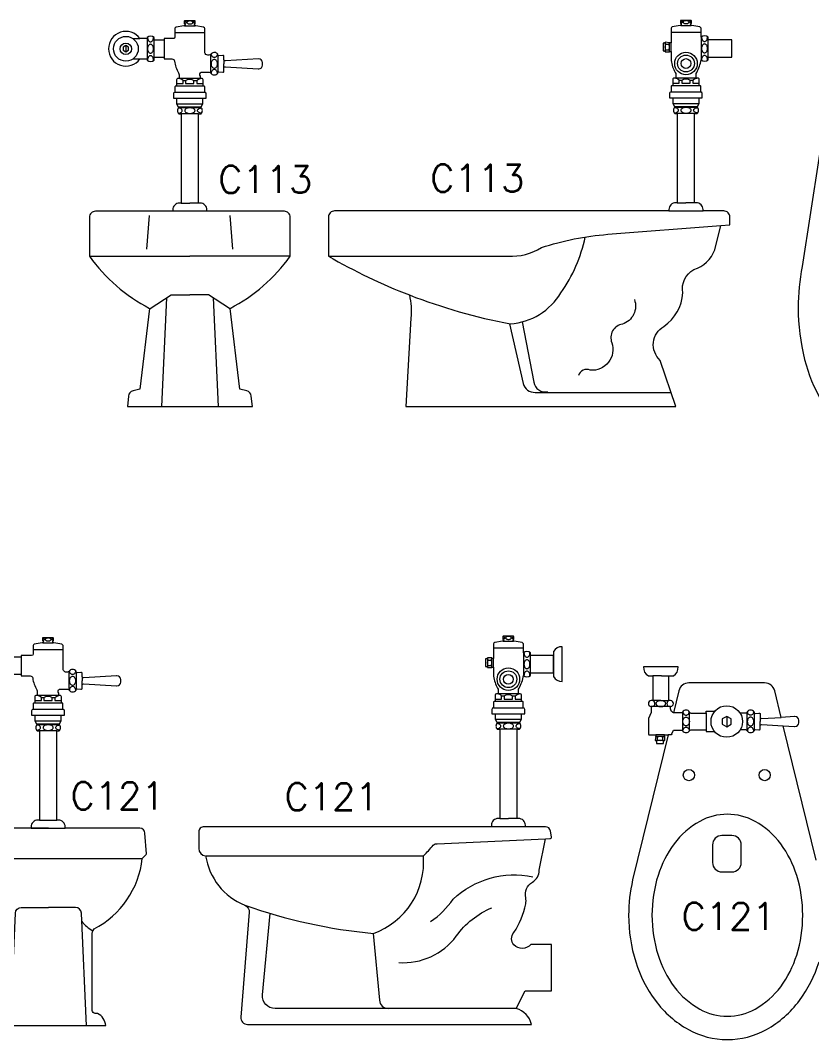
# Model space of a CAD drawing. Header units: inches. Extents: x -2548 to -2391, y 2200 to 2352.
# Drawn here: x -2443.529 to -2440.609, y 2324.328 to 2328.086 of the extents above; entities that cross this region are included whole.
import ezdxf
from ezdxf.enums import TextEntityAlignment as Align

# ---------------------------------------------------------------- set-up
doc = ezdxf.new("R2010")
doc.units = ezdxf.units.IN
doc.header["$MEASUREMENT"] = 0
for name, color, linetype in [('WC-DET1', 15, 'Continuous'), ('WC-DET2', 10, 'Continuous'), ('WC-OUT', 7, 'Continuous'), ('WC-SERIAL', 4, 'Continuous')]:
    doc.layers.add(name, color=color, linetype=linetype)
doc.styles.add('ROMANS', font='romans', dxfattribs={"height": 0.1})

msp = doc.modelspace()

# ---------------------------------------------------------------- linework, layer by layer
at = {"layer": 'WC-DET1', "color": 1}
for p, q in [((-2441.13041, 2327.97184), (-2441.13041, 2328.00384)), ((-2441.02041, 2328.02404), (-2441.02041, 2327.94104)), ((-2442.80108, 2327.95789), (-2442.80108, 2327.89389)), ((-2443.11391, 2327.94389), (-2443.08825, 2327.94389)), ((-2442.84152, 2327.38232), (-2442.96708, 2327.38232)), ((-2441.13869, 2327.38352), (-2441.01313, 2327.38352)), ((-2441.67491, 2325.75402), (-2441.67491, 2325.67102)), ((-2441.78491, 2325.70182), (-2441.78491, 2325.73382)), ((-2443.32341, 2325.68322), (-2443.32341, 2325.61922)), ((-2441.08845, 2325.5362), (-2441.08845, 2325.53389)), ((-2441.08845, 2325.53389), (-2441.08845, 2325.5332)), ((-2441.08845, 2325.5332), (-2441.08845, 2325.4692)), ((-2440.92545, 2325.5202), (-2440.92545, 2325.4822)), ((-2440.8248, 2325.5362), (-2440.8248, 2325.53389)), ((-2440.8248, 2325.53389), (-2440.8248, 2325.5332)), ((-2440.8248, 2325.5332), (-2440.8248, 2325.4692)), ((-2441.08845, 2325.4692), (-2441.08845, 2325.4672)), ((-2440.8248, 2325.4692), (-2440.8248, 2325.4672)), ((-2443.48941, 2325.10765), (-2443.36384, 2325.10765)), ((-2441.66762, 2325.11345), (-2441.79319, 2325.11345)), ((-2443.77204, 2324.99625), (-2443.07922, 2324.99625))]:
    msp.add_line(p, q, dxfattribs=at)
for points in [[(-2442.92408, 2328.06589), (-2442.88508, 2328.06589)], [(-2441.09541, 2328.06704), (-2441.05641, 2328.06704)], [(-2442.95908, 2328.04189), (-2442.84908, 2328.04189)], [(-2441.13041, 2328.04304), (-2441.02041, 2328.04304)], [(-2443.11391, 2328.01889), (-2443.08825, 2328.01889)], [(-2442.99908, 2328.01289), (-2442.99908, 2327.94989)], [(-2441.15241, 2328.00184), (-2441.15241, 2327.97384)], [(-2441.13641, 2327.97184), (-2441.13641, 2328.00384)], [(-2442.82708, 2327.89189), (-2442.82708, 2327.96089)], [(-2442.77908, 2327.94089), (-2442.77908, 2327.92589)], [(-2442.77908, 2327.91089), (-2442.77908, 2327.92589)], [(-2442.95308, 2327.84489), (-2442.85608, 2327.84489)], [(-2442.86508, 2327.87189), (-2442.94408, 2327.87189)], [(-2441.12469, 2327.84604), (-2441.02769, 2327.84604)], [(-2441.03669, 2327.87304), (-2441.11569, 2327.87304)], [(-2442.95908, 2327.82089), (-2442.84952, 2327.82089)], [(-2441.13069, 2327.82204), (-2441.02113, 2327.82204)], [(-2442.95308, 2327.79889), (-2442.85608, 2327.79889)], [(-2442.95308, 2327.77889), (-2442.85608, 2327.77889)], [(-2442.94308, 2327.76789), (-2442.86508, 2327.76789)], [(-2441.12469, 2327.80004), (-2441.02769, 2327.80004)], [(-2441.12469, 2327.78004), (-2441.02769, 2327.78004)], [(-2441.11469, 2327.76904), (-2441.03669, 2327.76904)], [(-2442.9363, 2327.41257), (-2442.9043, 2327.41257)], [(-2442.8723, 2327.41257), (-2442.9043, 2327.41257)], [(-2441.10791, 2327.41372), (-2441.07591, 2327.41372)], [(-2441.04391, 2327.41372), (-2441.07591, 2327.41372)], [(-2443.06263, 2327.24232), (-2443.05263, 2327.36632)], [(-2442.74597, 2327.24232), (-2442.75597, 2327.36632)], [(-2443.27463, 2327.21632), (-2442.9043, 2327.21632)], [(-2442.53397, 2327.21632), (-2442.9043, 2327.21632)], [(-2443.05063, 2327.02432), (-2442.97263, 2327.07432), (-2442.9043, 2327.07432)], [(-2442.98976, 2327.06334), (-2443.00916, 2326.66232)], [(-2442.75797, 2327.02432), (-2442.83597, 2327.07432), (-2442.9043, 2327.07432)], [(-2442.81884, 2327.06334), (-2442.79944, 2326.66232)], [(-2443.44641, 2325.79122), (-2443.40741, 2325.79122)], [(-2441.74991, 2325.79702), (-2441.71091, 2325.79702)], [(-2443.52541, 2325.73822), (-2443.52541, 2325.67522)], [(-2443.48141, 2325.76722), (-2443.37141, 2325.76722)], [(-2441.78491, 2325.77302), (-2441.67491, 2325.77302)], [(-2441.80691, 2325.73182), (-2441.80691, 2325.70382)], [(-2441.79091, 2325.70182), (-2441.79091, 2325.73382)], [(-2443.34941, 2325.61722), (-2443.34941, 2325.68622)], [(-2443.30141, 2325.66622), (-2443.30141, 2325.65122)], [(-2443.30141, 2325.63622), (-2443.30141, 2325.65122)], [(-2443.38741, 2325.59722), (-2443.46641, 2325.59722)], [(-2441.69119, 2325.60302), (-2441.77019, 2325.60302)], [(-2443.47541, 2325.57022), (-2443.37841, 2325.57022)], [(-2441.78519, 2325.55202), (-2441.67562, 2325.55202)], [(-2441.77919, 2325.57602), (-2441.68219, 2325.57602)], [(-2441.13245, 2325.5562), (-2441.20445, 2325.5562)], [(-2443.48141, 2325.54622), (-2443.37184, 2325.54622)], [(-2443.47541, 2325.52422), (-2443.37841, 2325.52422)], [(-2441.77919, 2325.53002), (-2441.68219, 2325.53002)], [(-2441.06245, 2325.4672), (-2441.06245, 2325.5362)], [(-2441.00145, 2325.5332), (-2441.00145, 2325.5392), (-2440.96953, 2325.5392)], [(-2441.00145, 2325.5332), (-2441.00145, 2325.4702)], [(-2440.8508, 2325.4672), (-2440.8508, 2325.5362)], [(-2440.8028, 2325.5162), (-2440.8028, 2325.5012)], [(-2443.47541, 2325.50422), (-2443.37841, 2325.50422)], [(-2443.46541, 2325.49322), (-2443.38741, 2325.49322)], [(-2441.77919, 2325.51002), (-2441.68219, 2325.51002)], [(-2441.76919, 2325.49902), (-2441.69119, 2325.49902)], [(-2440.8028, 2325.4862), (-2440.8028, 2325.5012)], [(-2441.15533, 2325.4522), (-2441.18733, 2325.4522)], [(-2441.18733, 2325.44701), (-2441.15533, 2325.44701)], [(-2441.12845, 2325.4562), (-2441.13045, 2325.4522), (-2441.13583, 2325.4522), (-2441.14169, 2325.4522)], [(-2441.12822, 2325.4562), (-2441.12186, 2325.4692)], [(-2441.12186, 2325.4692), (-2441.08845, 2325.4692)], [(-2441.00145, 2325.4702), (-2441.00145, 2325.4642), (-2440.97037, 2325.4642)], [(-2441.15845, 2325.43101), (-2441.18445, 2325.43101)], [(-2443.45862, 2325.1379), (-2443.39462, 2325.1379)], [(-2441.76241, 2325.1437), (-2441.73041, 2325.1437)], [(-2441.69841, 2325.1437), (-2441.73041, 2325.1437)]]:
    msp.add_lwpolyline(points, dxfattribs=at)
for points in [[(-2443.13996, 2327.99289), (-2443.14992, 2327.98714), (-2443.14992, 2327.97564), (-2443.13996, 2327.96989), (-2443.13, 2327.97564), (-2443.13, 2327.98714)], [(-2440.92545, 2325.5202), (-2440.9419, 2325.5107), (-2440.9419, 2325.4917), (-2440.92545, 2325.4822), (-2440.909, 2325.4917), (-2440.909, 2325.5107)]]:
    msp.add_lwpolyline(points, close=True, dxfattribs=at)
for points in [[(-2443.06208, 2328.01889), (-2443.06208, 2327.94389, 0.3846154)], [(-2443.03608, 2327.94989), (-2443.03608, 2328.01289, 0.3846154)], [(-2440.99441, 2327.95104), (-2440.99441, 2328.01404, 0.3846154)], [(-2442.94308, 2327.76489), (-2442.86508, 2327.76489, -0.4354748)], [(-2441.11469, 2327.76604), (-2441.03669, 2327.76604, -0.4354748)], [(-2442.8723, 2327.74189), (-2442.9363, 2327.74189, -0.4354748)], [(-2441.04391, 2327.74304), (-2441.10791, 2327.74304, -0.4354748)], [(-2442.39225, 2327.21632), (-2441.73174, 2327.21632, 0.1472804), (-2441.60834, 2327.24852, -0.0589533), (-2441.36434, 2327.29732), (-2440.94735, 2327.32934)], [(-2442.09528, 2327.07366, 0.0454933), (-2441.72314, 2326.96712, 0.2435713), (-2441.53654, 2327.08192, 0.1021275), (-2441.44729, 2327.28739, -0.8323567)], [(-2441.26594, 2327.05692, -0.4253999), (-2441.31014, 2326.96632, 0.4831448), (-2441.34914, 2326.89772, -0.537793), (-2441.42874, 2326.79612, 0.4834919), (-2441.47154, 2326.77652, 2.3789866)], [(-2441.72659, 2326.96778), (-2441.67614, 2326.74772, 0.3710331), (-2441.63134, 2326.71472), (-2441.13089, 2326.71472)], [(-2441.67943, 2326.97448), (-2441.63694, 2326.75172, 0.4178894), (-2441.58534, 2326.71712, 0.2594891)], [(-2441.64891, 2325.68102), (-2441.64891, 2325.74402, 0.3846154)], [(-2441.16645, 2325.6702), (-2441.19845, 2325.6702, -0.2932252)], [(-2441.16645, 2325.6702), (-2441.13845, 2325.6702, 0.3351146)], [(-2441.16845, 2325.5782), (-2441.19845, 2325.5782, 0.9132146)], [(-2441.16845, 2325.5782), (-2441.13845, 2325.5782, -0.9132146)], [(-2441.08845, 2325.5332), (-2441.11603, 2325.5332), (-2441.12045, 2325.5332, -0.0236507), (-2441.12182, 2325.53354, -0.2546718)], [(-2441.06245, 2325.5352, 0.236068), (-2441.05745, 2325.5322), (-2441.00145, 2325.5322, 0.4428892)], [(-2440.8508, 2325.5352, -0.236068), (-2440.8558, 2325.5322), (-2440.8762, 2325.5322, -0.6447007)], [(-2440.8248, 2325.5332, 0.4142136), (-2440.8208, 2325.5312), (-2440.8068, 2325.5322, -0.2740444), (-2440.8028, 2325.5302), (-2440.8028, 2325.5162)], [(-2440.8028, 2325.5162, 0.3866069), (-2440.7968, 2325.5122), (-2440.72489, 2325.51636, -0.0166027)], [(-2443.46541, 2325.49022), (-2443.38741, 2325.49022, -0.4354748)], [(-2441.76919, 2325.49602), (-2441.69119, 2325.49602, -0.4354748)], [(-2441.69841, 2325.47302), (-2441.76241, 2325.47302, -0.4354748)], [(-2440.8248, 2325.4692, -0.4142136), (-2440.8208, 2325.4712), (-2440.8068, 2325.4702, 0.2740444), (-2440.8028, 2325.4722), (-2440.8028, 2325.4862)], [(-2440.8028, 2325.4862, -0.3866069), (-2440.7968, 2325.4902), (-2440.71737, 2325.48561, 0.0166027)], [(-2443.39462, 2325.46722), (-2443.45862, 2325.46722, -0.4354748)], [(-2441.06245, 2325.4672, -0.236068), (-2441.05745, 2325.4702), (-2441.00145, 2325.4702, -0.4428892)], [(-2440.8508, 2325.4672, 0.236068), (-2440.8558, 2325.4702), (-2440.8762, 2325.4702, 0.6447007)], [(-2443.42464, 2325.10765), (-2443.49002, 2325.10765, 0.3943308)], [(-2442.8445, 2325.00645), (-2442.04361, 2325.00645, 0.048756), (-2442.00721, 2325.04545, -0.3091537), (-2441.99261, 2325.05025), (-2441.59327, 2325.06859, 0.4489216)], [(-2440.92545, 2325.081), (-2440.94352, 2325.081, 0.4142136), (-2440.97812, 2325.0464), (-2440.97812, 2324.9814, 0.4142136), (-2440.94352, 2324.9468), (-2440.90672, 2324.9468, 0.4142136), (-2440.87212, 2324.9814), (-2440.87212, 2325.0464, 0.4142136), (-2440.90672, 2325.081), (-2440.92479, 2325.081)], [(-2442.01681, 2324.76365, 0.0946957), (-2441.93441, 2324.84625, -0.2441086), (-2441.64061, 2324.92885, -11.298435)], [(-2443.56572, 2324.37965), (-2443.5472, 2324.79484, -0.3978772), (-2443.5254, 2324.81545), (-2443.42563, 2324.81545)], [(-2443.28555, 2324.37965), (-2443.30407, 2324.79484, 0.3978772), (-2443.32587, 2324.81545), (-2443.42563, 2324.81545)], [(-2442.13421, 2324.61265, 0.255695), (-2441.92221, 2324.71005, -0.1409519), (-2441.79121, 2324.81465, -10.2006835)], [(-2443.3027, 2324.76415, 0.0879112), (-2443.26187, 2324.72953, -7.4169308)], [(-2441.70161, 2324.44285), (-2442.5903, 2324.44285, -0.4418082), (-2442.6361, 2324.49313), (-2442.60798, 2324.7937)], [(-2442.22825, 2324.71987), (-2442.20561, 2324.47345, 0.3761446), (-2442.17381, 2324.44325, 0.5660009)]]:
    msp.add_lwpolyline(points, format="xyb", dxfattribs=at)
msp.add_lwpolyline([(-2440.92332, 2325.1594, 0.1274021), (-2441.02516, 2325.13303, 0.106146), (-2441.11975, 2325.05033, 0.0855157), (-2441.17894, 2324.9339, 0.0750619), (-2441.20112, 2324.787, 0.0750619), (-2441.17894, 2324.64011, 0.0855157), (-2441.11975, 2324.52368, 0.106146), (-2441.02516, 2324.44098, 0.1274021), (-2440.92332, 2324.4146, 0.1274021), (-2440.82148, 2324.44098, 0.106146), (-2440.72689, 2324.52368, 0.0855157), (-2440.6677, 2324.64011, 0.0750619), (-2440.64552, 2324.787, 0.0750619), (-2440.6677, 2324.9339, 0.0855157), (-2440.72689, 2325.05033, 0.106146), (-2440.82148, 2325.13303, 0.1274021)], format="xyb", close=True, dxfattribs=at)
for centre, radius in [((-2443.13996, 2327.98139), 0.04566), ((-2443.13996, 2327.98139), 0.02117), ((-2441.07591, 2327.92704), 0.0415), ((-2441.07591, 2327.92704), 0.031), ((-2441.07591, 2327.92704), 0.01802), ((-2441.73041, 2325.65702), 0.0415), ((-2441.73041, 2325.65702), 0.031), ((-2441.73041, 2325.65702), 0.01802), ((-2440.92545, 2325.5012), 0.0582), ((-2441.06512, 2325.3036), 0.0206), ((-2440.78578, 2325.3036), 0.0206)]:
    msp.add_circle(centre, radius, dxfattribs=at)
for centre, start, end in [((-2441.07545, 2325.52763), 33.39849, 146.60151), ((-2440.8378, 2325.52763), 33.39849, 146.60151), ((-2441.07545, 2325.47577), 213.39849, 326.60151), ((-2440.8378, 2325.47577), 213.39849, 326.60151)]:
    msp.add_arc(centre, 0.01557, start, end, dxfattribs=at)
at = {"layer": 'WC-DET2', "color": 1}
msp.add_line((-2443.14008, 2327.99289), (-2443.14008, 2327.96989), dxfattribs=at)
for points in [[(-2442.92508, 2328.07327, 0.0733708), (-2442.9213, 2328.07451, 0.1042029), (-2442.91875, 2328.07653, 0.1747045), (-2442.91808, 2328.07839, 0.1747045), (-2442.91875, 2328.08026, 0.1042029), (-2442.9213, 2328.08228, 0.0649481), (-2442.92463, 2328.08344, 0.0052118), (-2442.92508, 2328.08353, 0.0510993)], [(-2442.88408, 2328.08331, 0.0545318), (-2442.88686, 2328.08228, 0.1042029), (-2442.88941, 2328.08026, 0.1747045), (-2442.89008, 2328.07839, 0.1747045), (-2442.88941, 2328.07653, 0.1042029), (-2442.88686, 2328.07451, 0.0545318), (-2442.88408, 2328.07348, 0.0510993)], [(-2441.09641, 2328.07442, 0.0733708), (-2441.09263, 2328.07566, 0.1042029), (-2441.09008, 2328.07768, 0.1747045), (-2441.08941, 2328.07954, 0.1747045), (-2441.09008, 2328.08141, 0.1042029), (-2441.09263, 2328.08343, 0.0649481), (-2441.09596, 2328.08459, 0.0052118), (-2441.09641, 2328.08468, 0.0510993)], [(-2441.05541, 2328.08446, 0.0545318), (-2441.05819, 2328.08343, 0.1042029), (-2441.06074, 2328.08141, 0.1747045), (-2441.06141, 2328.07954, 0.1747045), (-2441.06074, 2328.07768, 0.1042029), (-2441.05819, 2328.07566, 0.0545318), (-2441.05541, 2328.07463, 0.0510993)], [(-2443.06006, 2328.02449, 0.011121), (-2443.06008, 2328.02339, 0.067459), (-2443.05919, 2328.01683, 0.0798125), (-2443.05686, 2328.01173, 0.1071181), (-2443.05303, 2328.00802, 0.1398892), (-2443.04908, 2328.00689, 0.1398892), (-2443.04513, 2328.00802, 0.1071181), (-2443.0413, 2328.01173, 0.0798125), (-2443.03897, 2328.01683, 0.067459), (-2443.03808, 2328.02339, 0.011121), (-2443.03811, 2328.02449, 0.0798125)], [(-2441.01839, 2328.02564, 0.011121), (-2441.01841, 2328.02454, 0.067459), (-2441.01752, 2328.01798, 0.0798125), (-2441.01519, 2328.01288, 0.1071181), (-2441.01136, 2328.00917, 0.1398892), (-2441.00741, 2328.00804, 0.1398892), (-2441.00346, 2328.00917, 0.1071181), (-2440.99963, 2328.01288, 0.0798125), (-2440.9973, 2328.01798, 0.067459), (-2440.99641, 2328.02454, 0.011121), (-2440.99643, 2328.02564, 0.0798125)], [(-2443.04908, 2327.95589, 0.1398892), (-2443.05303, 2327.95477, 0.1071181), (-2443.05686, 2327.95106, 0.0798125), (-2443.05919, 2327.94596, 0.067459), (-2443.06008, 2327.93939, 0.011121), (-2443.06006, 2327.9383, 0.0798125)], [(-2443.03811, 2327.9383, 0.011121), (-2443.03808, 2327.93939, 0.067459), (-2443.03897, 2327.94596, 0.0798125), (-2443.0413, 2327.95106, 0.1071181), (-2443.04513, 2327.95477, 0.1398892), (-2443.04908, 2327.95589, 0.1398892)], [(-2442.80214, 2327.96232, -0.0712691), (-2442.80304, 2327.95859, -0.0857828), (-2442.8056, 2327.95358, -0.10607), (-2442.80968, 2327.95003, -0.1268224), (-2442.81408, 2327.94889, -0.1268224), (-2442.81849, 2327.95003, -0.10607), (-2442.82257, 2327.95358, -0.0857828), (-2442.82512, 2327.95859, -0.0712691), (-2442.82602, 2327.96232, -0.0754446)], [(-2441.00741, 2327.95704, 0.1398892), (-2441.01136, 2327.95592, 0.1071181), (-2441.01519, 2327.95221, 0.0798125), (-2441.01752, 2327.94711, 0.067459), (-2441.01841, 2327.94054, 0.011121), (-2441.01839, 2327.93945, 0.0798125)], [(-2440.99643, 2327.93945, 0.011121), (-2440.99641, 2327.94054, 0.067459), (-2440.9973, 2327.94711, 0.0798125), (-2440.99963, 2327.95221, 0.1071181), (-2441.00346, 2327.95592, 0.1398892), (-2441.00741, 2327.95704, 0.1398892)], [(-2442.80214, 2327.89047, 0.0567954), (-2442.80304, 2327.8952, 0.0857828), (-2442.8056, 2327.90021, 0.10607), (-2442.80968, 2327.90376, 0.1268224), (-2442.81408, 2327.90489, 0.1268224), (-2442.81849, 2327.90376, 0.10607), (-2442.82257, 2327.90021, 0.0857828), (-2442.82512, 2327.8952, 0.0567954), (-2442.82602, 2327.89047, 0.0754446)], [(-2442.92908, 2327.86489, 0.1339181), (-2442.94408, 2327.87189, -11.7103942)], [(-2442.92008, 2327.86489, -0.3228849), (-2442.88908, 2327.86489, 0.3228849)], [(-2442.87952, 2327.86489, -0.1339181), (-2442.86452, 2327.87189, 11.7103942)], [(-2441.10069, 2327.86604, 0.1339181), (-2441.11569, 2327.87304, -11.7103942)], [(-2441.09169, 2327.86604, -0.3228849), (-2441.06069, 2327.86604, 0.3228849)], [(-2441.05113, 2327.86604, -0.1339181), (-2441.03613, 2327.87304, 11.7103942)], [(-2442.94635, 2327.74322, 0.0216435), (-2442.94343, 2327.74376, 0.0700721), (-2442.93765, 2327.74597, 0.106079), (-2442.93329, 2327.74976, 0.1622003), (-2442.93208, 2327.75339, 0.1622003), (-2442.93329, 2327.75703, 0.106079), (-2442.93765, 2327.76082, 0.0700721), (-2442.94343, 2327.76303, 0.0216435), (-2442.94635, 2327.76357, 0.0563171)], [(-2442.86181, 2327.74322, -0.0216435), (-2442.86473, 2327.74376, -0.0700721), (-2442.87052, 2327.74597, -0.106079), (-2442.87487, 2327.74976, -0.1622003), (-2442.87608, 2327.75339, -0.1622003), (-2442.87487, 2327.75703, -0.106079), (-2442.87052, 2327.76082, -0.0700721), (-2442.86473, 2327.76303, -0.0216435), (-2442.86181, 2327.76357, -0.0563171)], [(-2441.11796, 2327.74437, 0.0216435), (-2441.11505, 2327.74491, 0.0700721), (-2441.10926, 2327.74712, 0.106079), (-2441.1049, 2327.75091, 0.1622003), (-2441.10369, 2327.75454, 0.1622003), (-2441.1049, 2327.75818, 0.106079), (-2441.10926, 2327.76197, 0.0700721), (-2441.11505, 2327.76418, 0.0216435), (-2441.11796, 2327.76472, 0.0563171)], [(-2441.03342, 2327.74437, -0.0216435), (-2441.03634, 2327.74491, -0.0700721), (-2441.04213, 2327.74712, -0.106079), (-2441.04648, 2327.75091, -0.1622003), (-2441.04769, 2327.75454, -0.1622003), (-2441.04648, 2327.75818, -0.106079), (-2441.04213, 2327.76197, -0.0700721), (-2441.03634, 2327.76418, -0.0216435), (-2441.03342, 2327.76472, -0.0563171)], [(-2441.75091, 2325.8044, 0.0733708), (-2441.74713, 2325.80564, 0.1042029), (-2441.74458, 2325.80766, 0.1747045), (-2441.74391, 2325.80952, 0.1747045), (-2441.74458, 2325.81139, 0.1042029), (-2441.74713, 2325.81341, 0.0649481), (-2441.75046, 2325.81457, 0.0052118), (-2441.75091, 2325.81466, 0.0510993)], [(-2441.70991, 2325.81444, 0.0545318), (-2441.71268, 2325.81341, 0.1042029), (-2441.71523, 2325.81139, 0.1747045), (-2441.71591, 2325.80952, 0.1747045), (-2441.71523, 2325.80766, 0.1042029), (-2441.71268, 2325.80564, 0.0545318), (-2441.70991, 2325.80461, 0.0510993)], [(-2443.44741, 2325.7986, 0.0733708), (-2443.44363, 2325.79984, 0.1042029), (-2443.44108, 2325.80186, 0.1747045), (-2443.44041, 2325.80372, 0.1747045), (-2443.44108, 2325.80559, 0.1042029), (-2443.44363, 2325.80761, 0.0649481), (-2443.44696, 2325.80877, 0.0052118), (-2443.44741, 2325.80886, 0.0510993)], [(-2443.40641, 2325.80864, 0.0545318), (-2443.40919, 2325.80761, 0.1042029), (-2443.41174, 2325.80559, 0.1747045), (-2443.41241, 2325.80372, 0.1747045), (-2443.41174, 2325.80186, 0.1042029), (-2443.40919, 2325.79984, 0.0545318), (-2443.40641, 2325.79881, 0.0510993)], [(-2441.67288, 2325.75562, 0.011121), (-2441.67291, 2325.75452, 0.067459), (-2441.67202, 2325.74796, 0.0798125), (-2441.66968, 2325.74286, 0.1071181), (-2441.66586, 2325.73915, 0.1398892), (-2441.66191, 2325.73802, 0.1398892), (-2441.65795, 2325.73915, 0.1071181), (-2441.65413, 2325.74286, 0.0798125), (-2441.6518, 2325.74796, 0.067459), (-2441.65091, 2325.75452, 0.011121), (-2441.65093, 2325.75562, 0.0798125)], [(-2443.32447, 2325.68765, -0.0712691), (-2443.32537, 2325.68392, -0.0857828), (-2443.32792, 2325.67891, -0.10607), (-2443.332, 2325.67536, -0.1268224), (-2443.33641, 2325.67422, -0.1268224), (-2443.34081, 2325.67536, -0.10607), (-2443.34489, 2325.67891, -0.0857828), (-2443.34745, 2325.68392, -0.0712691), (-2443.34835, 2325.68765, -0.0754446)], [(-2441.66191, 2325.68702, 0.1398892), (-2441.66586, 2325.6859, 0.1071181), (-2441.66968, 2325.68219, 0.0798125), (-2441.67202, 2325.67709, 0.067459), (-2441.67291, 2325.67052, 0.011121), (-2441.67288, 2325.66943, 0.0798125)], [(-2441.65093, 2325.66943, 0.011121), (-2441.65091, 2325.67052, 0.067459), (-2441.6518, 2325.67709, 0.0798125), (-2441.65413, 2325.68219, 0.1071181), (-2441.65795, 2325.6859, 0.1398892), (-2441.66191, 2325.68702, 0.1398892)], [(-2443.32447, 2325.6158, 0.0567954), (-2443.32537, 2325.62053, 0.0857828), (-2443.32792, 2325.62554, 0.10607), (-2443.332, 2325.62909, 0.1268224), (-2443.33641, 2325.63022, 0.1268224), (-2443.34081, 2325.62909, 0.10607), (-2443.34489, 2325.62554, 0.0857828), (-2443.34745, 2325.62053, 0.0567954), (-2443.34835, 2325.6158, 0.0754446)], [(-2443.45141, 2325.59022, 0.1339181), (-2443.46641, 2325.59722, -11.7103942)], [(-2443.44241, 2325.59022, -0.3228849), (-2443.41141, 2325.59022, 0.3228849)], [(-2443.40184, 2325.59022, -0.1339181), (-2443.38684, 2325.59722, 11.7103942)], [(-2441.75519, 2325.59602, 0.1339181), (-2441.77019, 2325.60302, -11.7103942)], [(-2441.74619, 2325.59602, -0.3228849), (-2441.71519, 2325.59602, 0.3228849)], [(-2441.70562, 2325.59602, -0.1339181), (-2441.69062, 2325.60302, 11.7103942)], [(-2441.08739, 2325.53762, 0.0712691), (-2441.08649, 2325.53389, 0.0857828), (-2441.08394, 2325.52889, 0.10607), (-2441.07985, 2325.52534, 0.1268224), (-2441.07545, 2325.5242, 0.1268224), (-2441.07105, 2325.52534, 0.10607), (-2441.06696, 2325.52889, 0.0857828), (-2441.06441, 2325.53389, 0.0712691), (-2441.06351, 2325.53762, 0.0754446)], [(-2440.82586, 2325.53762, -0.0712691), (-2440.82676, 2325.53389, -0.0857828), (-2440.82931, 2325.52889, -0.10607), (-2440.8334, 2325.52534, -0.1268224), (-2440.8378, 2325.5242, -0.1268224), (-2440.8422, 2325.52534, -0.10607), (-2440.84628, 2325.52889, -0.0857828), (-2440.84884, 2325.53389, -0.0712691), (-2440.84974, 2325.53762, -0.0754446)], [(-2443.46868, 2325.46855, 0.0216435), (-2443.46576, 2325.46909, 0.0700721), (-2443.45997, 2325.4713, 0.106079), (-2443.45562, 2325.47509, 0.1622003), (-2443.45441, 2325.47872, 0.1622003), (-2443.45562, 2325.48236, 0.106079), (-2443.45997, 2325.48615, 0.0700721), (-2443.46576, 2325.48836, 0.0216435), (-2443.46868, 2325.4889, 0.0563171)], [(-2443.38414, 2325.46855, -0.0216435), (-2443.38706, 2325.46909, -0.0700721), (-2443.39284, 2325.4713, -0.106079), (-2443.3972, 2325.47509, -0.1622003), (-2443.39841, 2325.47872, -0.1622003), (-2443.3972, 2325.48236, -0.106079), (-2443.39284, 2325.48615, -0.0700721), (-2443.38706, 2325.48836, -0.0216435), (-2443.38414, 2325.4889, -0.0563171)], [(-2441.77246, 2325.47435, 0.0216435), (-2441.76954, 2325.47489, 0.0700721), (-2441.76375, 2325.4771, 0.106079), (-2441.7594, 2325.48089, 0.1622003), (-2441.75819, 2325.48452, 0.1622003), (-2441.7594, 2325.48816, 0.106079), (-2441.76375, 2325.49195, 0.0700721), (-2441.76954, 2325.49416, 0.0216435), (-2441.77246, 2325.4947, 0.0563171)], [(-2441.68792, 2325.47435, -0.0216435), (-2441.69084, 2325.47489, -0.0700721), (-2441.69662, 2325.4771, -0.106079), (-2441.70098, 2325.48089, -0.1622003), (-2441.70219, 2325.48452, -0.1622003), (-2441.70098, 2325.48816, -0.106079), (-2441.69662, 2325.49195, -0.0700721), (-2441.69084, 2325.49416, -0.0216435), (-2441.68792, 2325.4947, -0.0563171)], [(-2441.08739, 2325.46578, -0.0567954), (-2441.08649, 2325.47051, -0.0857828), (-2441.08394, 2325.47552, -0.10607), (-2441.07985, 2325.47907, -0.1268224), (-2441.07545, 2325.4802, -0.1268224), (-2441.07105, 2325.47907, -0.10607), (-2441.06696, 2325.47552, -0.0857828), (-2441.06441, 2325.47051, -0.0567954), (-2441.06351, 2325.46578, -0.0754446)], [(-2440.82586, 2325.46578, 0.0567954), (-2440.82676, 2325.47051, 0.0857828), (-2440.82931, 2325.47552, 0.10607), (-2440.8334, 2325.47907, 0.1268224), (-2440.8378, 2325.4802, 0.1268224), (-2440.8422, 2325.47907, 0.10607), (-2440.84628, 2325.47552, 0.0857828), (-2440.84884, 2325.47051, 0.0567954), (-2440.84974, 2325.46578, 0.0754446)]]:
    msp.add_lwpolyline(points, format="xyb", dxfattribs=at)
for points in [[(-2442.90408, 2328.08389, 0.0510993), (-2442.90853, 2328.08344, 0.0649481), (-2442.91186, 2328.08228, 0.1042029), (-2442.91441, 2328.08026, 0.1747045), (-2442.91508, 2328.07839, 0.1747045), (-2442.91441, 2328.07653, 0.1042029), (-2442.91186, 2328.07451, 0.0649481), (-2442.90853, 2328.07335, 0.0510993), (-2442.90408, 2328.07289, 0.0510993), (-2442.89963, 2328.07335, 0.0649481), (-2442.8963, 2328.07451, 0.1042029), (-2442.89375, 2328.07653, 0.1747045), (-2442.89308, 2328.07839, 0.1747045), (-2442.89375, 2328.08026, 0.1042029), (-2442.8963, 2328.08228, 0.0649481), (-2442.89963, 2328.08344, 0.0510993)], [(-2441.07541, 2328.08504, 0.0510993), (-2441.07986, 2328.08459, 0.0649481), (-2441.08319, 2328.08343, 0.1042029), (-2441.08574, 2328.08141, 0.1747045), (-2441.08641, 2328.07954, 0.1747045), (-2441.08574, 2328.07768, 0.1042029), (-2441.08319, 2328.07566, 0.0649481), (-2441.07986, 2328.0745, 0.0510993), (-2441.07541, 2328.07404, 0.0510993), (-2441.07096, 2328.0745, 0.0649481), (-2441.06763, 2328.07566, 0.1042029), (-2441.06508, 2328.07768, 0.1747045), (-2441.06441, 2328.07954, 0.1747045), (-2441.06508, 2328.08141, 0.1042029), (-2441.06763, 2328.08343, 0.0649481), (-2441.07096, 2328.08459, 0.0510993)], [(-2443.04908, 2327.99789, 0.1398892), (-2443.05303, 2327.99677, 0.1071181), (-2443.05686, 2327.99306, 0.0798125), (-2443.05919, 2327.98796, 0.067459), (-2443.06008, 2327.98139, 0.067459), (-2443.05919, 2327.97483, 0.0798125), (-2443.05686, 2327.96973, 0.1071181), (-2443.05303, 2327.96602, 0.1398892), (-2443.04908, 2327.96489, 0.1398892), (-2443.04513, 2327.96602, 0.1071181), (-2443.0413, 2327.96973, 0.0798125), (-2443.03897, 2327.97483, 0.067459), (-2443.03808, 2327.98139, 0.067459), (-2443.03897, 2327.98796, 0.0798125), (-2443.0413, 2327.99306, 0.1071181), (-2443.04513, 2327.99677, 0.1398892)], [(-2441.00741, 2327.99904, 0.1398892), (-2441.01136, 2327.99792, 0.1071181), (-2441.01519, 2327.99421, 0.0798125), (-2441.01752, 2327.98911, 0.067459), (-2441.01841, 2327.98254, 0.067459), (-2441.01752, 2327.97598, 0.0798125), (-2441.01519, 2327.97088, 0.1071181), (-2441.01136, 2327.96717, 0.1398892), (-2441.00741, 2327.96604, 0.1398892), (-2441.00346, 2327.96717, 0.1071181), (-2440.99963, 2327.97088, 0.0798125), (-2440.9973, 2327.97598, 0.067459), (-2440.99641, 2327.98254, 0.067459), (-2440.9973, 2327.98911, 0.0798125), (-2440.99963, 2327.99421, 0.1071181), (-2441.00346, 2327.99792, 0.1398892)], [(-2442.82608, 2327.92589, 0.0754446), (-2442.82512, 2327.91959, 0.0857828), (-2442.82257, 2327.91458, 0.10607), (-2442.81849, 2327.91103, 0.1268224), (-2442.81408, 2327.90989, 0.1268224), (-2442.80968, 2327.91103, 0.10607), (-2442.8056, 2327.91458, 0.0857828), (-2442.80304, 2327.91959, 0.0754446), (-2442.80208, 2327.92589, 0.0754446), (-2442.80304, 2327.9322, 0.0857828), (-2442.8056, 2327.93721, 0.10607), (-2442.80968, 2327.94076, 0.1268224), (-2442.81408, 2327.94189, 0.1268224), (-2442.81849, 2327.94076, 0.10607), (-2442.82257, 2327.93721, 0.0857828), (-2442.82512, 2327.9322, 0.0754446)], [(-2441.07569, 2327.76504, 0.0563171), (-2441.08334, 2327.76418, 0.0700721), (-2441.08913, 2327.76197, 0.106079), (-2441.09348, 2327.75818, 0.1622003), (-2441.09469, 2327.75454, 0.1622003), (-2441.09348, 2327.75091, 0.106079), (-2441.08913, 2327.74712, 0.0700721), (-2441.08334, 2327.74491, 0.0563171), (-2441.07569, 2327.74404, 0.0563171), (-2441.06805, 2327.74491, 0.0700721), (-2441.06226, 2327.74712, 0.106079), (-2441.0579, 2327.75091, 0.1622003), (-2441.05669, 2327.75454, 0.1622003), (-2441.0579, 2327.75818, 0.106079), (-2441.06226, 2327.76197, 0.0700721), (-2441.06805, 2327.76418, 0.0563171)], [(-2442.90408, 2327.76389, 0.0563171), (-2442.91173, 2327.76303, 0.0700721), (-2442.91752, 2327.76082, 0.106079), (-2442.92187, 2327.75703, 0.1622003), (-2442.92308, 2327.75339, 0.1622003), (-2442.92187, 2327.74976, 0.106079), (-2442.91752, 2327.74597, 0.0700721), (-2442.91173, 2327.74376, 0.0563171), (-2442.90408, 2327.74289, 0.0563171), (-2442.89643, 2327.74376, 0.0700721), (-2442.89065, 2327.74597, 0.106079), (-2442.88629, 2327.74976, 0.1622003), (-2442.88508, 2327.75339, 0.1622003), (-2442.88629, 2327.75703, 0.106079), (-2442.89065, 2327.76082, 0.0700721), (-2442.89643, 2327.76303, 0.0563171)], [(-2441.72991, 2325.81502, 0.0510993), (-2441.73435, 2325.81457, 0.0649481), (-2441.73768, 2325.81341, 0.1042029), (-2441.74023, 2325.81139, 0.1747045), (-2441.74091, 2325.80952, 0.1747045), (-2441.74023, 2325.80766, 0.1042029), (-2441.73768, 2325.80564, 0.0649481), (-2441.73435, 2325.80448, 0.0510993), (-2441.72991, 2325.80402, 0.0510993), (-2441.72546, 2325.80448, 0.0649481), (-2441.72213, 2325.80564, 0.1042029), (-2441.71958, 2325.80766, 0.1747045), (-2441.71891, 2325.80952, 0.1747045), (-2441.71958, 2325.81139, 0.1042029), (-2441.72213, 2325.81341, 0.0649481), (-2441.72546, 2325.81457, 0.0510993)], [(-2443.42641, 2325.80922, 0.0510993), (-2443.43086, 2325.80877, 0.0649481), (-2443.43419, 2325.80761, 0.1042029), (-2443.43674, 2325.80559, 0.1747045), (-2443.43741, 2325.80372, 0.1747045), (-2443.43674, 2325.80186, 0.1042029), (-2443.43419, 2325.79984, 0.0649481), (-2443.43086, 2325.79868, 0.0510993), (-2443.42641, 2325.79822, 0.0510993), (-2443.42196, 2325.79868, 0.0649481), (-2443.41863, 2325.79984, 0.1042029), (-2443.41608, 2325.80186, 0.1747045), (-2443.41541, 2325.80372, 0.1747045), (-2443.41608, 2325.80559, 0.1042029), (-2443.41863, 2325.80761, 0.0649481), (-2443.42196, 2325.80877, 0.0510993)], [(-2441.66191, 2325.72902, 0.1398892), (-2441.66586, 2325.7279, 0.1071181), (-2441.66968, 2325.72419, 0.0798125), (-2441.67202, 2325.71909, 0.067459), (-2441.67291, 2325.71252, 0.067459), (-2441.67202, 2325.70596, 0.0798125), (-2441.66968, 2325.70086, 0.1071181), (-2441.66586, 2325.69715, 0.1398892), (-2441.66191, 2325.69602, 0.1398892), (-2441.65795, 2325.69715, 0.1071181), (-2441.65413, 2325.70086, 0.0798125), (-2441.6518, 2325.70596, 0.067459), (-2441.65091, 2325.71252, 0.067459), (-2441.6518, 2325.71909, 0.0798125), (-2441.65413, 2325.72419, 0.1071181), (-2441.65795, 2325.7279, 0.1398892)], [(-2443.34841, 2325.65122, 0.0754446), (-2443.34745, 2325.64492, 0.0857828), (-2443.34489, 2325.63991, 0.10607), (-2443.34081, 2325.63636, 0.1268224), (-2443.33641, 2325.63522, 0.1268224), (-2443.332, 2325.63636, 0.10607), (-2443.32792, 2325.63991, 0.0857828), (-2443.32537, 2325.64492, 0.0754446), (-2443.32441, 2325.65122, 0.0754446), (-2443.32537, 2325.65753, 0.0857828), (-2443.32792, 2325.66254, 0.10607), (-2443.332, 2325.66609, 0.1268224), (-2443.33641, 2325.66722, 0.1268224), (-2443.34081, 2325.66609, 0.10607), (-2443.34489, 2325.66254, 0.0857828), (-2443.34745, 2325.65753, 0.0754446)], [(-2441.16845, 2325.5562, 0.0620602), (-2441.16125, 2325.5571, 0.0752985), (-2441.15572, 2325.55942, 0.1070495), (-2441.15164, 2325.56332, 0.1500291), (-2441.15045, 2325.5672, 0.1500291), (-2441.15164, 2325.57109, 0.1070495), (-2441.15572, 2325.57498, 0.0752985), (-2441.16125, 2325.57731, 0.0620602), (-2441.16845, 2325.5782, 0.0620602), (-2441.17565, 2325.57731, 0.0752985), (-2441.18118, 2325.57498, 0.1070495), (-2441.18526, 2325.57109, 0.1500291), (-2441.18645, 2325.5672, 0.1500291), (-2441.18526, 2325.56332, 0.1070495), (-2441.18118, 2325.55942, 0.0752985), (-2441.17565, 2325.5571, 0.0620602)], [(-2441.06345, 2325.5012, -0.0754446), (-2441.06441, 2325.49489, -0.0857828), (-2441.06696, 2325.48989, -0.10607), (-2441.07105, 2325.48634, -0.1268224), (-2441.07545, 2325.4852, -0.1268224), (-2441.07985, 2325.48634, -0.10607), (-2441.08394, 2325.48989, -0.0857828), (-2441.08649, 2325.49489, -0.0754446), (-2441.08745, 2325.5012, -0.0754446), (-2441.08649, 2325.50751, -0.0857828), (-2441.08394, 2325.51252, -0.10607), (-2441.07985, 2325.51607, -0.1268224), (-2441.07545, 2325.5172, -0.1268224), (-2441.07105, 2325.51607, -0.10607), (-2441.06696, 2325.51252, -0.0857828), (-2441.06441, 2325.50751, -0.0754446)], [(-2440.8498, 2325.5012, 0.0754446), (-2440.84884, 2325.49489, 0.0857828), (-2440.84628, 2325.48989, 0.10607), (-2440.8422, 2325.48634, 0.1268224), (-2440.8378, 2325.4852, 0.1268224), (-2440.8334, 2325.48634, 0.10607), (-2440.82931, 2325.48989, 0.0857828), (-2440.82676, 2325.49489, 0.0754446), (-2440.8258, 2325.5012, 0.0754446), (-2440.82676, 2325.50751, 0.0857828), (-2440.82931, 2325.51252, 0.10607), (-2440.8334, 2325.51607, 0.1268224), (-2440.8378, 2325.5172, 0.1268224), (-2440.8422, 2325.51607, 0.10607), (-2440.84628, 2325.51252, 0.0857828), (-2440.84884, 2325.50751, 0.0754446)], [(-2443.42641, 2325.48922, 0.0563171), (-2443.43406, 2325.48836, 0.0700721), (-2443.43984, 2325.48615, 0.106079), (-2443.4442, 2325.48236, 0.1622003), (-2443.44541, 2325.47872, 0.1622003), (-2443.4442, 2325.47509, 0.106079), (-2443.43984, 2325.4713, 0.0700721), (-2443.43406, 2325.46909, 0.0563171), (-2443.42641, 2325.46822, 0.0563171), (-2443.41876, 2325.46909, 0.0700721), (-2443.41297, 2325.4713, 0.106079), (-2443.40862, 2325.47509, 0.1622003), (-2443.40741, 2325.47872, 0.1622003), (-2443.40862, 2325.48236, 0.106079), (-2443.41297, 2325.48615, 0.0700721), (-2443.41876, 2325.48836, 0.0563171)], [(-2441.73019, 2325.49502, 0.0563171), (-2441.73784, 2325.49416, 0.0700721), (-2441.74362, 2325.49195, 0.106079), (-2441.74798, 2325.48816, 0.1622003), (-2441.74919, 2325.48452, 0.1622003), (-2441.74798, 2325.48089, 0.106079), (-2441.74362, 2325.4771, 0.0700721), (-2441.73784, 2325.47489, 0.0563171), (-2441.73019, 2325.47402, 0.0563171), (-2441.72254, 2325.47489, 0.0700721), (-2441.71675, 2325.4771, 0.106079), (-2441.7124, 2325.48089, 0.1622003), (-2441.71119, 2325.48452, 0.1622003), (-2441.7124, 2325.48816, 0.106079), (-2441.71675, 2325.49195, 0.0700721), (-2441.72254, 2325.49416, 0.0563171)]]:
    msp.add_lwpolyline(points, format="xyb", close=True, dxfattribs=at)
for points in [[(-2441.15241, 2327.96984), (-2441.15041, 2327.97784), (-2441.15241, 2327.98784), (-2441.15041, 2327.99784), (-2441.15241, 2328.00584)], [(-2441.15041, 2327.99784), (-2441.13841, 2327.99784)], [(-2441.13641, 2327.96984), (-2441.13841, 2327.97784), (-2441.13641, 2327.98784), (-2441.13841, 2327.99784), (-2441.13641, 2328.00584)], [(-2441.15041, 2327.97784), (-2441.13841, 2327.97784)], [(-2442.95308, 2327.85289), (-2442.92908, 2327.85289), (-2442.92908, 2327.86489), (-2442.92008, 2327.86489), (-2442.92008, 2327.85289), (-2442.88908, 2327.85289), (-2442.88908, 2327.86489), (-2442.87908, 2327.86489), (-2442.87908, 2327.85289), (-2442.85574, 2327.85289)], [(-2441.12469, 2327.85404), (-2441.10069, 2327.85404), (-2441.10069, 2327.86604), (-2441.09169, 2327.86604), (-2441.09169, 2327.85404), (-2441.06069, 2327.85404), (-2441.06069, 2327.86604), (-2441.05069, 2327.86604), (-2441.05069, 2327.85404), (-2441.02735, 2327.85404)], [(-2441.80691, 2325.69982), (-2441.80491, 2325.70782), (-2441.80691, 2325.71782), (-2441.80491, 2325.72782), (-2441.80691, 2325.73582)], [(-2441.79091, 2325.69982), (-2441.79291, 2325.70782), (-2441.79091, 2325.71782), (-2441.79291, 2325.72782), (-2441.79091, 2325.73582)], [(-2441.80491, 2325.72782), (-2441.79291, 2325.72782)], [(-2441.80491, 2325.70782), (-2441.79291, 2325.70782)], [(-2443.47541, 2325.57822), (-2443.45141, 2325.57822), (-2443.45141, 2325.59022), (-2443.44241, 2325.59022), (-2443.44241, 2325.57822), (-2443.41141, 2325.57822), (-2443.41141, 2325.59022), (-2443.40141, 2325.59022), (-2443.40141, 2325.57822), (-2443.37807, 2325.57822)], [(-2441.77919, 2325.58402), (-2441.75519, 2325.58402), (-2441.75519, 2325.59602), (-2441.74619, 2325.59602), (-2441.74619, 2325.58402), (-2441.71519, 2325.58402), (-2441.71519, 2325.59602), (-2441.70519, 2325.59602), (-2441.70519, 2325.58402), (-2441.68185, 2325.58402)], [(-2441.18933, 2325.44701), (-2441.18133, 2325.44501), (-2441.17133, 2325.44701), (-2441.16133, 2325.44501), (-2441.15333, 2325.44701)], [(-2441.18133, 2325.43301), (-2441.18133, 2325.44501)], [(-2441.16133, 2325.43301), (-2441.16133, 2325.44501)], [(-2441.18933, 2325.43101), (-2441.18133, 2325.43301), (-2441.17133, 2325.43101), (-2441.16133, 2325.43301), (-2441.15333, 2325.43101)]]:
    msp.add_lwpolyline(points, dxfattribs=at)
for centre, start, end in [((-2441.20145, 2325.5672), 275.19443, 84.80557), ((-2441.13545, 2325.5672), 95.19443, 264.80557)]:
    msp.add_arc(centre, 0.01105, start, end, dxfattribs=at)
at = {"layer": 'WC-OUT', "color": 1}
for points in [[(-2442.86652, 2327.41257), (-2442.8723, 2327.41257), (-2442.8723, 2327.74189), (-2442.86308, 2327.74189, 0.4354748), (-2442.86308, 2327.76489), (-2442.86508, 2327.76489), (-2442.86508, 2327.76789), (-2442.86208, 2327.76789), (-2442.85608, 2327.77889), (-2442.85608, 2327.79889), (-2442.84408, 2327.79889), (-2442.84408, 2327.81489, 0.3855051), (-2442.84952, 2327.82089), (-2442.84952, 2327.84089, 0.4142136), (-2442.85252, 2327.84389, -0.4142136), (-2442.85552, 2327.84689), (-2442.85552, 2327.86689, 0.4142136), (-2442.86052, 2327.87189), (-2442.86508, 2327.87189), (-2442.86508, 2327.88089, -0.5489459), (-2442.86208, 2327.89489), (-2442.83308, 2327.89489, -0.276984), (-2442.82708, 2327.89189, 0.5384615), (-2442.80108, 2327.89189, -0.618034), (-2442.79708, 2327.89589), (-2442.78308, 2327.89489, 0.2740444), (-2442.77908, 2327.89689), (-2442.77908, 2327.90829, -0.5351838), (-2442.77308, 2327.91489), (-2442.65208, 2327.90789, 0.0243164), (-2442.65062, 2327.90788, 0.3895748), (-2442.63608, 2327.92089), (-2442.63608, 2327.92589), (-2442.63608, 2327.93089, 0.3879226), (-2442.65071, 2327.94397), (-2442.77308, 2327.93689, -0.5351838), (-2442.77908, 2327.94349), (-2442.77908, 2327.95489, 0.2740444), (-2442.78308, 2327.95689), (-2442.79708, 2327.95589, -0.618034), (-2442.80108, 2327.95989), (-2442.80108, 2327.96089, 0.4722251), (-2442.825, 2327.96343, -0.6470632), (-2442.84908, 2327.96689), (-2442.84908, 2328.05589, 0.3173877), (-2442.85408, 2328.06089), (-2442.88277, 2328.06584, -1.1261481), (-2442.88408, 2328.07289), (-2442.88408, 2328.08289, 0.3027756), (-2442.88708, 2328.08489), (-2442.92208, 2328.08489, 0.3027756), (-2442.92508, 2328.08289), (-2442.92508, 2328.07289, -1.1261481), (-2442.9264, 2328.06584), (-2442.95508, 2328.06089, 0.3507811), (-2442.95908, 2328.05589), (-2442.95908, 2328.02689, -0.5), (-2442.96708, 2328.01889), (-2442.99908, 2328.01889), (-2442.99908, 2328.01289), (-2443.03608, 2328.01289), (-2443.03608, 2328.02289, 0.3846154), (-2443.06208, 2328.02289), (-2443.06208, 2328.01889), (-2443.08825, 2328.01889, 3.0825905), (-2443.08825, 2327.94389), (-2443.06208, 2327.94389), (-2443.06208, 2327.93989, 0.3846154), (-2443.03608, 2327.93989), (-2443.03608, 2327.94989), (-2442.99908, 2327.94989), (-2442.99908, 2327.94389), (-2442.97029, 2327.94389, -0.4169673), (-2442.96092, 2327.93565, 0.0991842), (-2442.94608, 2327.89289, -0.144353), (-2442.94408, 2327.88489), (-2442.94408, 2327.87189), (-2442.94808, 2327.87189, 0.4142136), (-2442.95308, 2327.86689), (-2442.95308, 2327.84689, -0.4142136), (-2442.95608, 2327.84389, 0.4142136), (-2442.95908, 2327.84089), (-2442.95908, 2327.82089, 0.4142136), (-2442.96508, 2327.81489), (-2442.96508, 2327.79889), (-2442.95308, 2327.79889), (-2442.95308, 2327.77889), (-2442.94708, 2327.76789), (-2442.94308, 2327.76789), (-2442.94308, 2327.76489), (-2442.94508, 2327.76489, 0.4354748), (-2442.94508, 2327.74189), (-2442.9363, 2327.74189), (-2442.9363, 2327.41257), (-2442.94208, 2327.41257, 0.4142136), (-2442.96708, 2327.38757), (-2442.96708, 2327.38232), (-2443.25254, 2327.38232, 0.4142136), (-2443.27463, 2327.36023), (-2443.27463, 2327.21632, 0.1163431), (-2443.05263, 2327.02432), (-2443.08863, 2326.72632), (-2443.11373, 2326.72004, 0.3134939), (-2443.13033, 2326.70105), (-2443.13463, 2326.66232), (-2442.9043, 2326.66232), (-2442.67397, 2326.66232), (-2442.67827, 2326.70105, 0.3134939), (-2442.69487, 2326.72004), (-2442.71997, 2326.72632), (-2442.75597, 2327.02432, 0.1163431), (-2442.53397, 2327.21632), (-2442.53397, 2327.36023, 0.4142136), (-2442.55606, 2327.38232), (-2442.84152, 2327.38232), (-2442.84152, 2327.38757, 0.4142136)], [(-2442.37094, 2327.38352, 0.4142136), (-2442.39374, 2327.36072), (-2442.39374, 2327.21692, 0.0388878), (-2442.09528, 2327.07366, -0.0769563), (-2442.08974, 2326.98832), (-2442.10877, 2326.66232), (-2441.11328, 2326.66232), (-2441.17054, 2326.83272, -0.5136036), (-2441.15714, 2326.95772, 0.2261984), (-2441.08734, 2327.08152, -0.3266288), (-2441.04654, 2327.16792, 0.2300892), (-2440.96954, 2327.23992), (-2440.94735, 2327.32934), (-2440.91374, 2327.33192), (-2440.91374, 2327.36072, 0.4142136), (-2440.93654, 2327.38352), (-2441.01313, 2327.38352), (-2441.01313, 2327.38872, 0.4142136), (-2441.03813, 2327.41372), (-2441.04391, 2327.41372), (-2441.04391, 2327.74304), (-2441.03469, 2327.74304, 0.4354748), (-2441.03469, 2327.76604), (-2441.03669, 2327.76604), (-2441.03669, 2327.76904), (-2441.03369, 2327.76904), (-2441.02769, 2327.78004), (-2441.02769, 2327.80004), (-2441.01569, 2327.80004), (-2441.01569, 2327.81604, 0.3855051), (-2441.02113, 2327.82204), (-2441.02113, 2327.84204, 0.4142136), (-2441.02413, 2327.84504, -0.4142136), (-2441.02713, 2327.84804), (-2441.02713, 2327.86804, 0.4142136), (-2441.03213, 2327.87304), (-2441.03841, 2327.87304), (-2441.03841, 2327.88604, -0.144353), (-2441.03641, 2327.89404, 0.0954344), (-2441.02041, 2327.94104, 0.3846154), (-2440.99441, 2327.94104), (-2440.99441, 2327.95104), (-2440.90727, 2327.95104), (-2440.90727, 2328.01404), (-2440.99441, 2328.01404), (-2440.99441, 2328.02404, 0.3846154), (-2441.02041, 2328.02404), (-2441.02041, 2328.05704, 0.3173877), (-2441.02541, 2328.06204), (-2441.05441, 2328.06704), (-2441.05641, 2328.06704, -0.8113941), (-2441.05541, 2328.07404), (-2441.05541, 2328.08404, 0.3027756), (-2441.05841, 2328.08604), (-2441.09508, 2328.08604, 0.3027756), (-2441.09641, 2328.08404), (-2441.09641, 2328.07404, -0.8113941), (-2441.09541, 2328.06704), (-2441.09741, 2328.06704), (-2441.12641, 2328.06204, 0.3507811), (-2441.13041, 2328.05704), (-2441.13041, 2328.00384), (-2441.13641, 2328.00384), (-2441.15241, 2328.00584), (-2441.15241, 2328.00184), (-2441.16041, 2328.00184), (-2441.16041, 2327.97384), (-2441.15241, 2327.97384), (-2441.15241, 2327.96984), (-2441.13641, 2327.96984), (-2441.13641, 2327.97184), (-2441.13041, 2327.97184), (-2441.13041, 2327.93804, 0.1019262), (-2441.11541, 2327.89404, -0.144353), (-2441.11341, 2327.88604), (-2441.11341, 2327.87304), (-2441.11969, 2327.87304, 0.4142136), (-2441.12469, 2327.86804), (-2441.12469, 2327.84804, -0.4142136), (-2441.12769, 2327.84504, 0.4142136), (-2441.13069, 2327.84204), (-2441.13069, 2327.82204, 0.4142136), (-2441.13669, 2327.81604), (-2441.13669, 2327.80004), (-2441.12469, 2327.80004), (-2441.12469, 2327.78004), (-2441.11869, 2327.76904), (-2441.11469, 2327.76904), (-2441.11469, 2327.76604), (-2441.11669, 2327.76604, 0.4354748), (-2441.11669, 2327.74304), (-2441.10791, 2327.74304), (-2441.10791, 2327.41372), (-2441.11369, 2327.41372, 0.4142136), (-2441.13869, 2327.38872), (-2441.13869, 2327.38352), (-2441.14479, 2327.38352)], [(-2442.70141, 2324.82405, -0.3310853), (-2442.68541, 2324.79805), (-2442.71631, 2324.41092, 0.4377417), (-2442.69205, 2324.38465), (-2441.64541, 2324.38465, 0.2772634), (-2441.70112, 2324.44282), (-2441.66861, 2324.50805), (-2441.57141, 2324.50805), (-2441.57141, 2324.67965), (-2441.64781, 2324.67965, -0.4512687), (-2441.70981, 2324.67765, -0.3966477), (-2441.70981, 2324.72305, 0.0922912), (-2441.66641, 2324.82865, 0.1033047), (-2441.66641, 2324.85145, -0.3154765), (-2441.64161, 2324.90925, 0.254985), (-2441.61681, 2324.95285), (-2441.59327, 2325.06859), (-2441.5772, 2325.06933, 0.4489216), (-2441.57134, 2325.07656), (-2441.57471, 2325.09707, 0.3672597), (-2441.594, 2325.11345), (-2441.66762, 2325.11345), (-2441.66762, 2325.1187, 0.4142136), (-2441.69262, 2325.1437), (-2441.69841, 2325.1437), (-2441.69841, 2325.47302), (-2441.68919, 2325.47302, 0.4354748), (-2441.68919, 2325.49602), (-2441.69119, 2325.49602), (-2441.69119, 2325.49902), (-2441.68819, 2325.49902), (-2441.68219, 2325.51002), (-2441.68219, 2325.53002), (-2441.67019, 2325.53002), (-2441.67019, 2325.54602, 0.3855051), (-2441.67562, 2325.55202), (-2441.67562, 2325.57202, 0.4142136), (-2441.67862, 2325.57502, -0.4142136), (-2441.68162, 2325.57802), (-2441.68162, 2325.59802, 0.4142136), (-2441.68662, 2325.60302), (-2441.69291, 2325.60302), (-2441.69291, 2325.61602, -0.144353), (-2441.69091, 2325.62402, 0.0954344), (-2441.67491, 2325.67102, 0.3846154), (-2441.64891, 2325.67102), (-2441.64891, 2325.68102), (-2441.56376, 2325.68102), (-2441.56376, 2325.74402), (-2441.64891, 2325.74402), (-2441.64891, 2325.75402, 0.3846154), (-2441.67491, 2325.75402), (-2441.67491, 2325.78702, 0.3173877), (-2441.67991, 2325.79202), (-2441.70859, 2325.79697, -1.1261481), (-2441.70991, 2325.80402), (-2441.70991, 2325.81402, 0.3027756), (-2441.71291, 2325.81602), (-2441.74957, 2325.81602, 0.3027756), (-2441.75091, 2325.81402), (-2441.75091, 2325.80402, -1.1261481), (-2441.75222, 2325.79697), (-2441.78091, 2325.79202, 0.3507811), (-2441.78491, 2325.78702), (-2441.78491, 2325.73382), (-2441.79091, 2325.73382), (-2441.79091, 2325.73582), (-2441.80691, 2325.73582), (-2441.80691, 2325.73182), (-2441.81491, 2325.73182), (-2441.81491, 2325.70382), (-2441.80691, 2325.70382), (-2441.80691, 2325.69982), (-2441.79091, 2325.69982), (-2441.79091, 2325.70182), (-2441.78491, 2325.70182), (-2441.78491, 2325.66802, 0.1019262), (-2441.76991, 2325.62402, -0.144353), (-2441.76791, 2325.61602), (-2441.76791, 2325.60302), (-2441.77419, 2325.60302, 0.4142136), (-2441.77919, 2325.59802), (-2441.77919, 2325.57802, -0.4142136), (-2441.78219, 2325.57502, 0.4142136), (-2441.78519, 2325.57202), (-2441.78519, 2325.55202, 0.4142136), (-2441.79119, 2325.54602), (-2441.79119, 2325.53002), (-2441.77919, 2325.53002), (-2441.77919, 2325.51002), (-2441.77319, 2325.49902), (-2441.76919, 2325.49902), (-2441.76919, 2325.49602), (-2441.77119, 2325.49602, 0.4354748), (-2441.77119, 2325.47302), (-2441.76241, 2325.47302), (-2441.76241, 2325.1437), (-2441.76819, 2325.1437, 0.4142136), (-2441.79319, 2325.1187), (-2441.79319, 2325.11345), (-2442.85186, 2325.11345, 0.4142136), (-2442.87141, 2325.0939), (-2442.87141, 2325.03336, 0.3972657), (-2442.84606, 2325.00649, 0.2664073)], [(-2441.56376, 2325.74402), (-2441.56376, 2325.68102), (-2441.56376, 2325.66682, 0.2932252), (-2441.53176, 2325.64882), (-2441.53176, 2325.71082), (-2441.53176, 2325.77682, 0.2932252), (-2441.56376, 2325.75882)]]:
    msp.add_lwpolyline(points, format="xyb", close=True, dxfattribs=at)
for points in [[(-2440.55512, 2327.77552), (-2440.6474, 2327.1785, 0.048787), (-2440.66229, 2327.0263, 0.0611103), (-2440.63899, 2326.83644, 0.0744642), (-2440.57522, 2326.68252, 0.1069584)], [(-2443.63684, 2324.38025), (-2443.42464, 2324.38025), (-2443.21442, 2324.38025, 0.2605204), (-2443.24442, 2324.42485), (-2443.25282, 2324.42485, -0.4142136), (-2443.26382, 2324.43585), (-2443.26382, 2324.71285, -0.2421063), (-2443.25722, 2324.73645, 0.2491651), (-2443.07947, 2324.996), (-2443.06615, 2325.00932, 0.2167404), (-2443.06441, 2325.01397), (-2443.0696, 2325.08976, 0.3943308), (-2443.08876, 2325.10765), (-2443.36384, 2325.10765), (-2443.36384, 2325.1129, 0.4142136), (-2443.38884, 2325.1379), (-2443.39462, 2325.1379), (-2443.39462, 2325.46722), (-2443.38541, 2325.46722, 0.4354748), (-2443.38541, 2325.49022), (-2443.38741, 2325.49022), (-2443.38741, 2325.49322), (-2443.38441, 2325.49322), (-2443.37841, 2325.50422), (-2443.37841, 2325.52422), (-2443.36641, 2325.52422), (-2443.36641, 2325.54022, 0.3855051), (-2443.37184, 2325.54622), (-2443.37184, 2325.56622, 0.4142136), (-2443.37484, 2325.56922, -0.4142136), (-2443.37784, 2325.57222), (-2443.37784, 2325.59222, 0.4142136), (-2443.38284, 2325.59722), (-2443.38741, 2325.59722), (-2443.38741, 2325.60622, -0.5489459), (-2443.38441, 2325.62022), (-2443.35541, 2325.62022, -0.276984), (-2443.34941, 2325.61722, 0.5384615), (-2443.32341, 2325.61722), (-2443.32341, 2325.61922, -0.4142136), (-2443.31941, 2325.62122), (-2443.30541, 2325.62022, 0.2740444), (-2443.30141, 2325.62222), (-2443.30141, 2325.63622, -0.3866069), (-2443.29541, 2325.64022), (-2443.17441, 2325.63322, 0.0243164), (-2443.17294, 2325.63321, 0.3895748), (-2443.15841, 2325.64622), (-2443.15841, 2325.65122), (-2443.15841, 2325.65622, 0.3895748), (-2443.17294, 2325.66924, 0.0243164), (-2443.17441, 2325.66922), (-2443.29541, 2325.66222, -0.3866069), (-2443.30141, 2325.66622), (-2443.30141, 2325.68022, 0.2740444), (-2443.30541, 2325.68222), (-2443.31941, 2325.68122, -0.4142136), (-2443.32341, 2325.68322), (-2443.32341, 2325.68392), (-2443.32341, 2325.68622, 0.5384615), (-2443.34941, 2325.68622, -0.5628668), (-2443.37141, 2325.69222), (-2443.37141, 2325.78122, 0.3173877), (-2443.37641, 2325.78622), (-2443.40541, 2325.79122), (-2443.40741, 2325.79122, -0.8113941), (-2443.40641, 2325.79822), (-2443.40641, 2325.80822, 0.3027756), (-2443.40941, 2325.81022), (-2443.44607, 2325.81022, 0.3027756), (-2443.44741, 2325.80822), (-2443.44741, 2325.79822, -0.8113941), (-2443.44641, 2325.79122), (-2443.44841, 2325.79122), (-2443.47741, 2325.78622, 0.3507811), (-2443.48141, 2325.78122), (-2443.48141, 2325.75022, -0.3333333), (-2443.48741, 2325.74422), (-2443.52541, 2325.74422), (-2443.52541, 2325.73822), (-2443.56241, 2325.73822)], [(-2440.59641, 2324.9906), (-2440.71737, 2325.48561), (-2440.6758, 2325.4832, 0.0243164), (-2440.67433, 2325.48319, 0.3895748), (-2440.6598, 2325.4962), (-2440.6598, 2325.5012), (-2440.6598, 2325.5062, 0.3895748), (-2440.67433, 2325.51922, 0.0243164), (-2440.6758, 2325.5192), (-2440.72489, 2325.51636), (-2440.74886, 2325.61446, 0.3456365), (-2440.78598, 2325.6436), (-2441.06492, 2325.6436, 0.3456365), (-2441.10204, 2325.61446), (-2441.12182, 2325.53354, -0.0779424), (-2441.12598, 2325.53552, -0.2546718), (-2441.13245, 2325.5482), (-2441.13245, 2325.5562, 0.9132146), (-2441.13245, 2325.5782), (-2441.13845, 2325.5782), (-2441.13845, 2325.65518), (-2441.13845, 2325.6702), (-2441.12245, 2325.6702, 0.2932252), (-2441.10445, 2325.7022), (-2441.16645, 2325.7022), (-2441.23245, 2325.7022, 0.2932252), (-2441.21445, 2325.6702), (-2441.19845, 2325.6702), (-2441.19845, 2325.5782), (-2441.20445, 2325.5782, 0.9132146), (-2441.20445, 2325.5562), (-2441.20445, 2325.5342), (-2441.21445, 2325.5122), (-2441.21445, 2325.4562), (-2441.21245, 2325.4522), (-2441.18733, 2325.4522), (-2441.18733, 2325.44701), (-2441.18933, 2325.43101), (-2441.18445, 2325.43101), (-2441.18445, 2325.4202), (-2441.17777, 2325.4202), (-2441.15845, 2325.4202), (-2441.15845, 2325.43101), (-2441.15333, 2325.43101), (-2441.15333, 2325.44701), (-2441.15533, 2325.44701), (-2441.15533, 2325.4522), (-2441.14169, 2325.4522), (-2441.27249, 2324.91695, 0.0561958), (-2441.28714, 2324.787, 0.0750619), (-2441.26113, 2324.61472, 0.0855157), (-2441.1887, 2324.47224, 0.106146), (-2441.06692, 2324.36578, 0.1274021), (-2440.92332, 2324.32858, 0.1274021), (-2440.77972, 2324.36578, 0.106146), (-2440.65794, 2324.47224, 0.0855157), (-2440.58551, 2324.61472, 0.0750619)], [(-2443.56241, 2325.67522), (-2443.52541, 2325.67522), (-2443.52541, 2325.66922), (-2443.49262, 2325.66922, -0.4169673), (-2443.48324, 2325.66098, 0.0991842), (-2443.46841, 2325.61822, -0.144353), (-2443.46641, 2325.61022), (-2443.46641, 2325.59722), (-2443.47041, 2325.59722, 0.4142136), (-2443.47541, 2325.59222), (-2443.47541, 2325.57222, -0.4142136), (-2443.47841, 2325.56922, 0.4142136), (-2443.48141, 2325.56622), (-2443.48141, 2325.54622, 0.4142136), (-2443.48741, 2325.54022), (-2443.48741, 2325.52422), (-2443.47541, 2325.52422), (-2443.47541, 2325.50422), (-2443.46941, 2325.49322), (-2443.46541, 2325.49322), (-2443.46541, 2325.49022), (-2443.46741, 2325.49022, 0.4354748), (-2443.46741, 2325.46722), (-2443.45862, 2325.46722), (-2443.45862, 2325.1379), (-2443.46441, 2325.1379, 0.4142136), (-2443.48941, 2325.1129), (-2443.48941, 2325.10765), (-2443.76251, 2325.10765, 0.3943308)], [(-2442.70141, 2324.82405, 0.0611625), (-2442.22801, 2324.71985, 0.339779), (-2442.04361, 2325.00645, -11.1919133)]]:
    msp.add_lwpolyline(points, format="xyb", dxfattribs=at)

# ---------------------------------------------------------------- texts
at = {"layer": 'WC-SERIAL', "color": 1, "style": 'ROMANS', "flags": 8}
for tag, text, p in [('C113', 'C113', (-2442.62663, 2327.49972)), ('C113', 'C113', (-2441.84514, 2327.50452)), ('C121', 'C121', (-2443.17064, 2325.22705)), ('C121', 'C121', (-2442.38221, 2325.22385)), ('C121', 'C121', (-2440.91912, 2324.7832))]:
    msp.add_attdef(tag, text=text, height=0.1, dxfattribs=at).set_placement(p, align=Align.MIDDLE)

doc.saveas('drawing.dxf')
